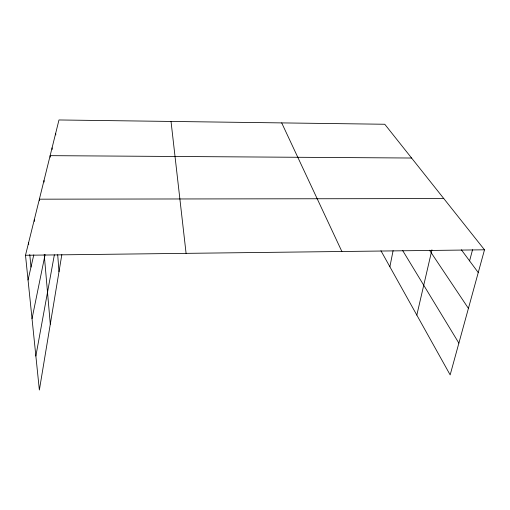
<?xml version="1.0" encoding="UTF-8"?>
<svg xmlns="http://www.w3.org/2000/svg" width="510" height="510" viewBox="0 0 510 510"><rect width="100%" height="100%" fill="white"/><g stroke="black" fill="none" stroke-linecap="round" stroke-linejoin="round"><path stroke-width="0.76" d="M61.831 254.643L39.366 390.035L25.5 255.261L58.975 119.965L384.763 124.255L484.5 249.804L450.158 374.895L380.944 250.748M35.866 356.044L54.36 254.821M389.876 266.768L393.095 250.652M32.028 318.699L45.09 254.573M28.044 279.971L33.794 254.853M416.823 315.103L431.932 249.811M469.595 260.89L472.553 249.696M25.5 255.261L484.5 249.804M443.789 198.562L39.378 199.18L39.512 200.742M411.589 158.023L50.146 155.658L50.261 157.207M461.359 249.792L478.252 272.563M429.516 250.219L468.416 308.391M402.613 250.442L458.879 343.122M281.698 122.897L341.878 251.5M171.028 121.437L186.086 253.355M28.585 242.785L28.745 244.354M29.752 254.535L30.995 267.068M34.266 219.823L34.412 221.391M44.211 254.509L50.292 324.162M43.994 180.521L44.121 182.083M57.7 254.739L58.994 271.741M52.071 147.874L52.186 149.456M55.673 133.314L55.788 134.908"/></g></svg>
